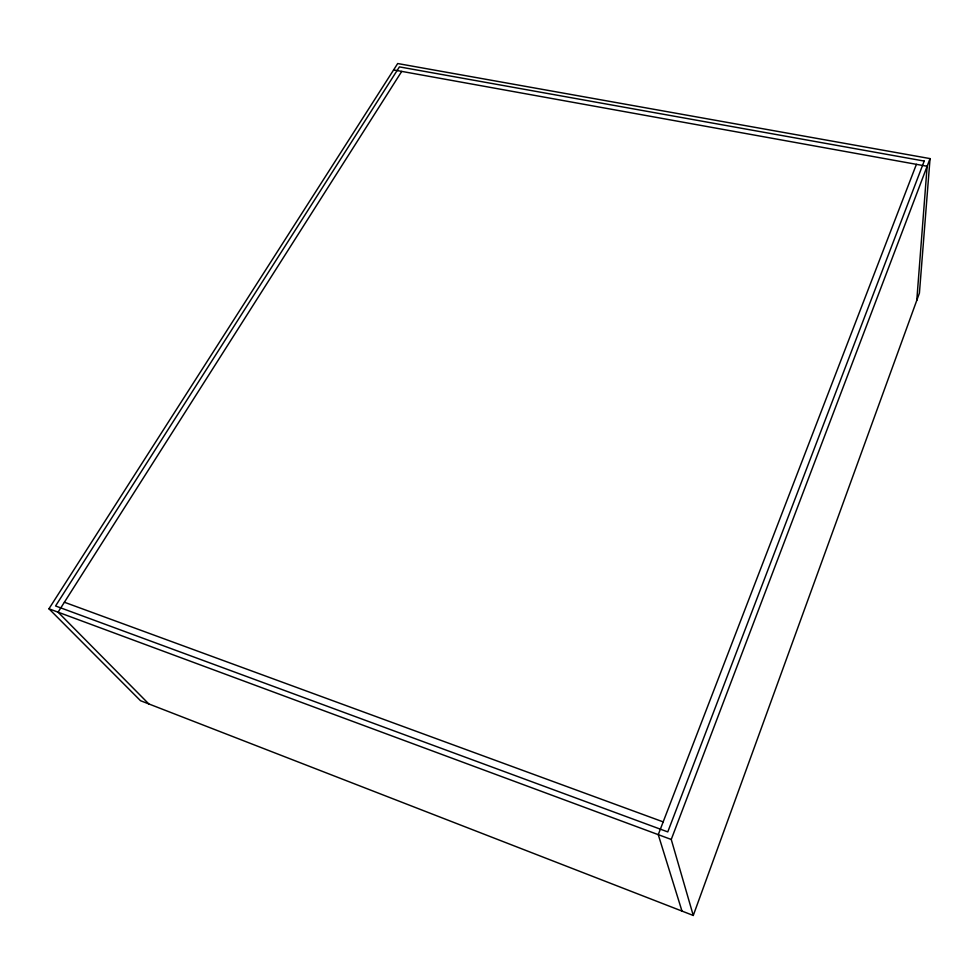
<?xml version="1.0" encoding="UTF-8"?>
<svg xmlns="http://www.w3.org/2000/svg" width="979" height="979" viewBox="0 0 979 979"><rect width="100%" height="100%" fill="white"/><g stroke="black" fill="none" stroke-linecap="round" stroke-linejoin="round"><path stroke-width="1.47" d="M916.785 300.345L927.137 166.271L393.607 69.925M930.05 158.598L919.416 293.113L693.267 915.463L140.511 700.707L48.95 608.791L397.694 63.537L930.05 158.598L671.251 839.468L693.267 915.463M916.405 164.337L658.255 834.659L681.984 911.082M401.733 71.394L58.079 612.169L148.808 703.938M64.394 602.244L663.175 821.883M48.95 608.791L671.251 839.468M924.2 161.058L667.776 831.905L55.57 605.977L399.42 66.89L924.2 161.058"/></g></svg>
